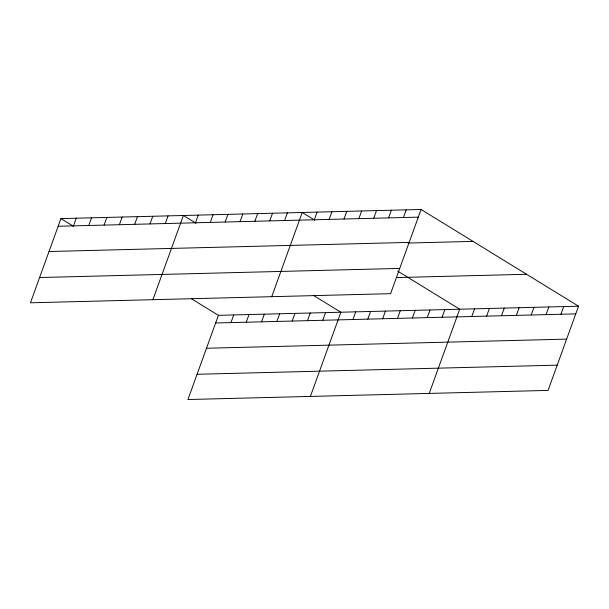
<?xml version="1.0" encoding="UTF-8"?>
<svg xmlns="http://www.w3.org/2000/svg" width="609" height="609" viewBox="0 0 609 609"><rect width="100%" height="100%" fill="white"/><g stroke="black" fill="none" stroke-linecap="round" stroke-linejoin="round"><path stroke-width="0.91" d="M421.063 209.473L60.93 218.593L30.45 302.795L390.582 293.675L421.063 209.473L578.55 306.205L548.07 390.407L187.937 399.527L218.418 315.325L578.55 306.205M73.461 225.87L76.239 218.205M88.769 225.482L91.54 217.816M104.07 225.094L106.849 217.428M119.379 224.706L122.15 217.04M134.68 224.318L137.459 216.652M149.989 223.937L152.768 216.264M165.298 223.549L168.069 215.883M152.897 299.697L183.378 215.495L195.976 223.229M195.459 222.78L198.229 215.114M210.311 222.407L213.089 214.741M225.163 222.026L227.941 214.36M240.022 221.653L242.801 213.987M254.874 221.273L257.653 213.607M230.948 322.603L233.727 314.937M269.734 220.9L272.505 213.234M246.257 322.214L249.028 314.548M284.586 220.527L287.364 212.861M261.558 321.834L264.336 314.16M271.736 296.682L302.216 212.48L314.815 220.222M276.867 321.445L279.645 313.78M314.297 219.773L317.076 212.107M292.175 321.057L294.946 313.391M329.157 219.392L331.928 211.726M344.009 219.019L346.787 211.353M307.476 320.669L310.255 313.003M358.861 218.639L361.639 210.973M322.785 320.281L325.556 312.615M373.72 218.266L376.499 210.6M310.384 396.429L340.865 312.227L313.3 295.296M388.572 217.893L391.351 210.219M352.946 319.512L355.717 311.846M403.432 217.512L406.203 209.846M367.798 319.139L370.577 311.473M382.658 318.766L385.428 311.092M397.51 318.385L400.288 310.719M412.369 318.012L415.14 310.346M427.221 317.632L430 309.966M442.073 317.259L444.852 309.593M429.223 393.414L459.704 309.212L397.647 271.096M471.785 316.505L474.563 308.839M486.644 316.124L489.415 308.458M501.496 315.751L504.275 308.085M516.356 315.378L519.127 307.712M531.208 314.998L533.986 307.332M546.067 314.625L548.838 306.959M560.919 314.244L563.698 306.578M58.16 226.259L418.284 217.139M49.009 251.517L409.141 242.397M408.038 243.037L473.033 241.392M39.593 277.537L399.725 268.417M396.596 277.575L526.579 274.278M215.647 322.991L575.771 313.871M206.504 348.249L566.629 339.129M197.08 374.276L557.212 365.149M60.93 218.593L73.529 226.335M191.645 298.882L218.418 315.325"/></g></svg>
